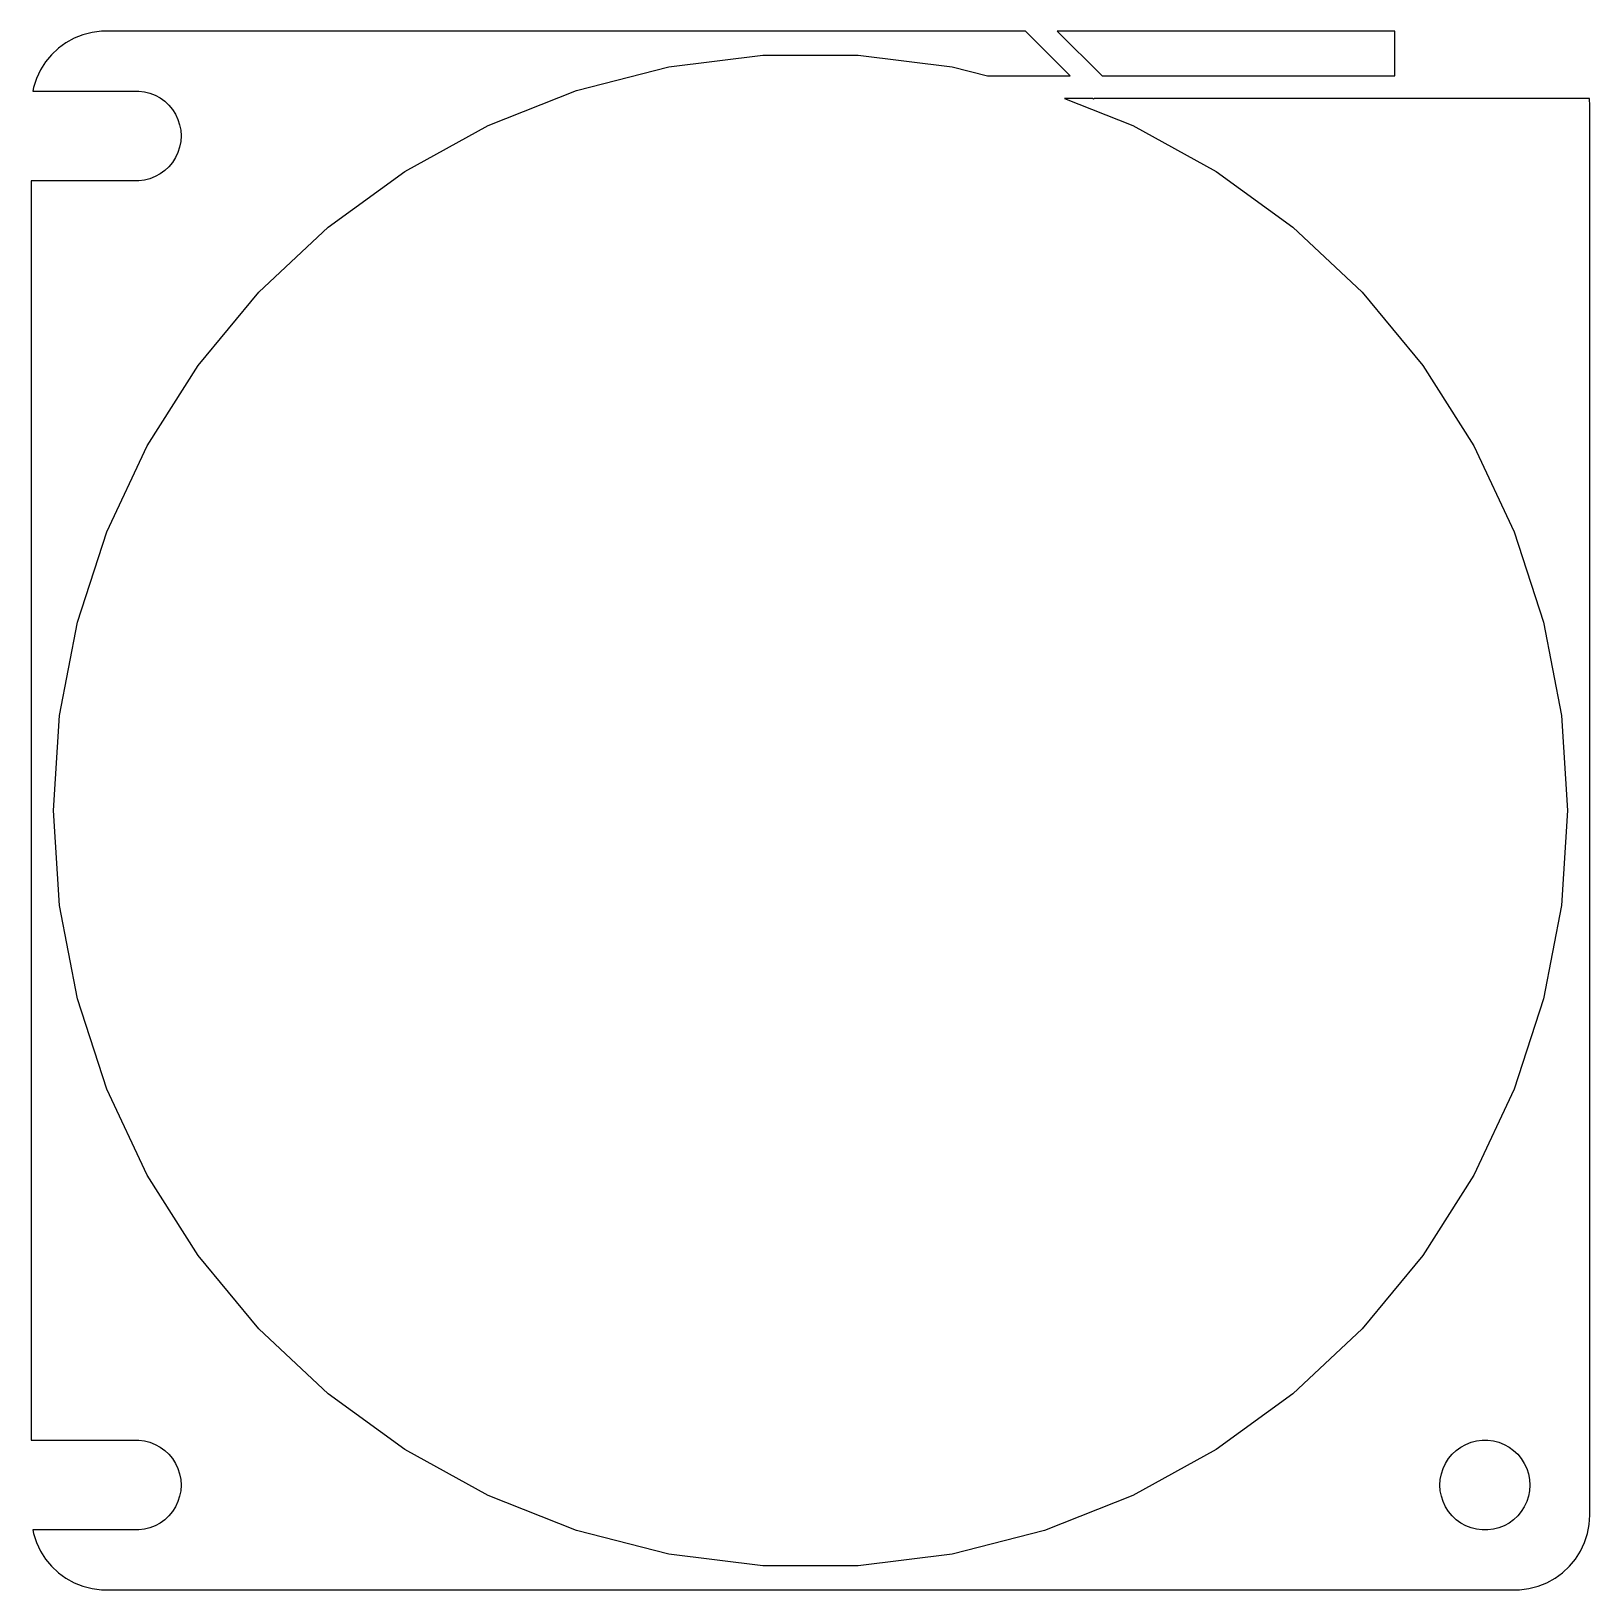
# Model space of a CAD drawing. Header units: metres. Extents: x -52 to 52, y 176 to 280.
import ezdxf

# ---------------------------------------------------------------- set-up
doc = ezdxf.new("R2010")
doc.units = ezdxf.units.M

msp = doc.modelspace()

# ---------------------------------------------------------------- linework, layer by layer
for p, q in [((-47.9369, 279.911), (-48.5451, 279.755)), ((-47.3139, 279.99), (-47.9369, 279.911)), ((14.3432, 279.99), (-47.3139, 279.99)), ((17.3333, 277), (14.3432, 279.99)), ((39, 279.99), (16.4645, 279.99)), ((16.4645, 279.99), (19.4547, 277)), ((39, 277), (39, 279.99)), ((-50.1871, 278.853), (-50.6448, 278.423)), ((-49.6791, 279.222), (-50.1871, 278.853)), ((-49.1289, 279.524), (-49.6791, 279.222)), ((-48.5451, 279.755), (-49.1289, 279.524)), ((-51.0451, 277.939), (-51.3815, 277.409)), ((-50.6448, 278.423), (-51.0451, 277.939)), ((-9.4627, 277.605), (-3.1709, 278.4)), ((-3.1709, 278.4), (3.1709, 278.4)), ((3.1709, 278.4), (9.4627, 277.605)), ((-51.6489, 276.841), (-51.8429, 276.243)), ((-51.3815, 277.409), (-51.6489, 276.841)), ((-15.6053, 276.028), (-9.4627, 277.605)), ((9.4627, 277.605), (11.821, 277)), ((11.821, 277), (17.3333, 277)), ((19.4547, 277), (39, 277)), ((-51.8429, 276.243), (-51.8905, 275.994)), ((-51.8905, 275.994), (-44.8116, 275.994)), ((-44.8116, 275.994), (-44.4379, 275.947)), ((-44.4379, 275.947), (-44.0729, 275.853)), ((-44.0729, 275.853), (-43.7227, 275.714)), ((-43.7227, 275.714), (-43.3925, 275.533)), ((-21.5018, 273.694), (-15.6053, 276.028)), ((-43.3925, 275.533), (-43.0877, 275.312)), ((-43.0877, 275.312), (-42.8131, 275.054)), ((-42.8131, 275.054), (-42.5729, 274.763)), ((-42.5729, 274.763), (-42.3711, 274.445)), ((18.8333, 275.5), (16.9398, 275.5)), ((16.9398, 275.5), (21.5018, 273.694)), ((18.8866, 275.447), (18.8333, 275.5)), ((18.9399, 275.5), (18.8866, 275.447)), ((51.9685, 275.5), (18.9399, 275.5)), ((52, 275), (51.9685, 275.5)), ((52, 181), (52, 275)), ((-42.3711, 274.445), (-42.2107, 274.104)), ((-42.2107, 274.104), (-42.0942, 273.746)), ((-42.0942, 273.746), (-42.0237, 273.376)), ((-27.0592, 270.639), (-21.5018, 273.694)), ((21.5018, 273.694), (27.0592, 270.639)), ((-42.0237, 272.624), (-42.0942, 272.254)), ((-42.0237, 273.376), (-42, 273)), ((-42, 273), (-42.0237, 272.624)), ((-42.3711, 271.555), (-42.5729, 271.237)), ((-42.2107, 271.896), (-42.3711, 271.555)), ((-42.0942, 272.254), (-42.2107, 271.896)), ((-43.3925, 270.467), (-43.7227, 270.286)), ((-43.0877, 270.688), (-43.3925, 270.467)), ((-42.8131, 270.946), (-43.0877, 270.688)), ((-42.5729, 271.237), (-42.8131, 270.946)), ((-32.1899, 266.911), (-27.0592, 270.639)), ((27.0592, 270.639), (32.1899, 266.911)), ((-44.8116, 270.006), (-52, 270.006)), ((-52, 270.006), (-52, 185.994)), ((-44.4379, 270.053), (-44.8116, 270.006)), ((-44.0729, 270.147), (-44.4379, 270.053)), ((-43.7227, 270.286), (-44.0729, 270.147)), ((-36.8129, 262.57), (-32.1899, 266.911)), ((32.1899, 266.911), (36.8129, 262.57)), ((-40.8553, 257.683), (-36.8129, 262.57)), ((36.8129, 262.57), (40.8553, 257.683)), ((-44.2535, 252.329), (-40.8553, 257.683)), ((40.8553, 257.683), (44.2535, 252.329)), ((-46.9537, 246.59), (-44.2535, 252.329)), ((44.2535, 252.329), (46.9537, 246.59)), ((-48.9134, 240.559), (-46.9537, 246.59)), ((46.9537, 246.59), (48.9134, 240.559)), ((-50.1018, 234.329), (-48.9134, 240.559)), ((48.9134, 240.559), (50.1018, 234.329)), ((-50.5, 228), (-50.1018, 234.329)), ((50.1018, 234.329), (50.5, 228)), ((-50.1018, 221.671), (-50.5, 228)), ((50.5, 228), (50.1018, 221.671)), ((-48.9134, 215.441), (-50.1018, 221.671)), ((50.1018, 221.671), (48.9134, 215.441)), ((-46.9537, 209.41), (-48.9134, 215.441)), ((48.9134, 215.441), (46.9537, 209.41)), ((-44.2535, 203.671), (-46.9537, 209.41)), ((46.9537, 209.41), (44.2535, 203.671)), ((-40.8553, 198.317), (-44.2535, 203.671)), ((44.2535, 203.671), (40.8553, 198.317)), ((-36.8129, 193.43), (-40.8553, 198.317)), ((40.8553, 198.317), (36.8129, 193.43)), ((-32.1899, 189.089), (-36.8129, 193.43)), ((36.8129, 193.43), (32.1899, 189.089)), ((-27.0592, 185.361), (-32.1899, 189.089)), ((32.1899, 189.089), (27.0592, 185.361)), ((-52, 185.994), (-44.8116, 185.994)), ((-44.8116, 185.994), (-44.4379, 185.947)), ((-44.4379, 185.947), (-44.0729, 185.853)), ((-44.0729, 185.853), (-43.7227, 185.714)), ((-43.7227, 185.714), (-43.3925, 185.533)), ((-43.3925, 185.533), (-43.0877, 185.312)), ((-43.0877, 185.312), (-42.8131, 185.054)), ((-21.5018, 182.306), (-27.0592, 185.361)), ((27.0592, 185.361), (21.5018, 182.306)), ((42.8131, 185.054), (43.0877, 185.312)), ((43.0877, 185.312), (43.3925, 185.533)), ((43.3925, 185.533), (43.7227, 185.714)), ((43.7227, 185.714), (44.0729, 185.853)), ((44.0729, 185.853), (44.4379, 185.947)), ((44.4379, 185.947), (44.8116, 185.994)), ((44.8116, 185.994), (45.1884, 185.994)), ((45.1884, 185.994), (45.5621, 185.947)), ((45.5621, 185.947), (45.927, 185.853)), ((45.927, 185.853), (46.2773, 185.714)), ((46.2773, 185.714), (46.6075, 185.533)), ((46.6075, 185.533), (46.9123, 185.312)), ((46.9123, 185.312), (47.1869, 185.054)), ((-42.8131, 185.054), (-42.5729, 184.763)), ((-42.5729, 184.763), (-42.3711, 184.445)), ((-42.3711, 184.445), (-42.2107, 184.104)), ((-42.2107, 184.104), (-42.0942, 183.746)), ((42.0942, 183.746), (42.2107, 184.104)), ((42.2107, 184.104), (42.3711, 184.445)), ((42.3711, 184.445), (42.5729, 184.763)), ((42.5729, 184.763), (42.8131, 185.054)), ((47.1869, 185.054), (47.427, 184.763)), ((47.427, 184.763), (47.6289, 184.445)), ((47.6289, 184.445), (47.7893, 184.104)), ((47.7893, 184.104), (47.9057, 183.746)), ((-42.0942, 183.746), (-42.0237, 183.376)), ((-42.0237, 183.376), (-42, 183)), ((42, 183), (42.0237, 183.376)), ((42.0237, 183.376), (42.0942, 183.746)), ((47.9057, 183.746), (47.9763, 183.376)), ((47.9763, 183.376), (48, 183)), ((-42.0942, 182.254), (-42.2107, 181.896)), ((-42.0237, 182.624), (-42.0942, 182.254)), ((-42, 183), (-42.0237, 182.624)), ((-15.6053, 179.972), (-21.5018, 182.306)), ((21.5018, 182.306), (15.6053, 179.972)), ((42.0237, 182.624), (42, 183)), ((42.0942, 182.254), (42.0237, 182.624)), ((42.2107, 181.896), (42.0942, 182.254)), ((47.9057, 182.254), (47.7893, 181.896)), ((47.9763, 182.624), (47.9057, 182.254)), ((48, 183), (47.9763, 182.624)), ((-42.5729, 181.237), (-42.8131, 180.946)), ((-42.3711, 181.555), (-42.5729, 181.237)), ((-42.2107, 181.896), (-42.3711, 181.555)), ((42.3711, 181.555), (42.2107, 181.896)), ((42.5729, 181.237), (42.3711, 181.555)), ((42.8131, 180.946), (42.5729, 181.237)), ((47.427, 181.237), (47.1869, 180.946)), ((47.6289, 181.555), (47.427, 181.237)), ((47.7893, 181.896), (47.6289, 181.555)), ((51.9606, 180.373), (52, 181)), ((-44.8116, 180.006), (-51.8905, 180.006)), ((-51.8905, 180.006), (-51.8429, 179.757)), ((-44.4379, 180.053), (-44.8116, 180.006)), ((-44.0729, 180.147), (-44.4379, 180.053)), ((-43.7227, 180.286), (-44.0729, 180.147)), ((-43.3925, 180.467), (-43.7227, 180.286)), ((-43.0877, 180.688), (-43.3925, 180.467)), ((-42.8131, 180.946), (-43.0877, 180.688)), ((-9.4627, 178.395), (-15.6053, 179.972)), ((15.6053, 179.972), (9.4627, 178.395)), ((43.0877, 180.688), (42.8131, 180.946)), ((43.3925, 180.467), (43.0877, 180.688)), ((43.7227, 180.286), (43.3925, 180.467)), ((44.0729, 180.147), (43.7227, 180.286)), ((44.4379, 180.053), (44.0729, 180.147)), ((44.8116, 180.006), (44.4379, 180.053)), ((45.1884, 180.006), (44.8116, 180.006)), ((45.5621, 180.053), (45.1884, 180.006)), ((45.927, 180.147), (45.5621, 180.053)), ((46.2773, 180.286), (45.927, 180.147)), ((46.6075, 180.467), (46.2773, 180.286)), ((46.9123, 180.688), (46.6075, 180.467)), ((47.1869, 180.946), (46.9123, 180.688)), ((51.8429, 179.757), (51.9606, 180.373)), ((-51.8429, 179.757), (-51.6489, 179.159)), ((-51.6489, 179.159), (-51.3815, 178.591)), ((51.3815, 178.591), (51.6489, 179.159)), ((51.6489, 179.159), (51.8429, 179.757)), ((-51.3815, 178.591), (-51.0451, 178.061)), ((-51.0451, 178.061), (-50.6448, 177.577)), ((-3.1709, 177.6), (-9.4627, 178.395)), ((9.4627, 178.395), (3.1709, 177.6)), ((50.6448, 177.577), (51.0451, 178.061)), ((51.0451, 178.061), (51.3815, 178.591)), ((-50.6448, 177.577), (-50.1871, 177.147)), ((-50.1871, 177.147), (-49.6791, 176.778)), ((3.1709, 177.6), (-3.1709, 177.6)), ((49.6791, 176.778), (50.1871, 177.147)), ((50.1871, 177.147), (50.6448, 177.577)), ((-49.6791, 176.778), (-49.1289, 176.476)), ((-49.1289, 176.476), (-48.5451, 176.245)), ((-48.5451, 176.245), (-47.9369, 176.089)), ((-47.9369, 176.089), (-47.3139, 176.01)), ((-47.3139, 176.01), (47.3139, 176.01)), ((47.3139, 176.01), (47.9369, 176.089)), ((47.9369, 176.089), (48.5451, 176.245)), ((48.5451, 176.245), (49.1289, 176.476)), ((49.1289, 176.476), (49.6791, 176.778))]:
    msp.add_line(p, q)

doc.saveas('drawing.dxf')
